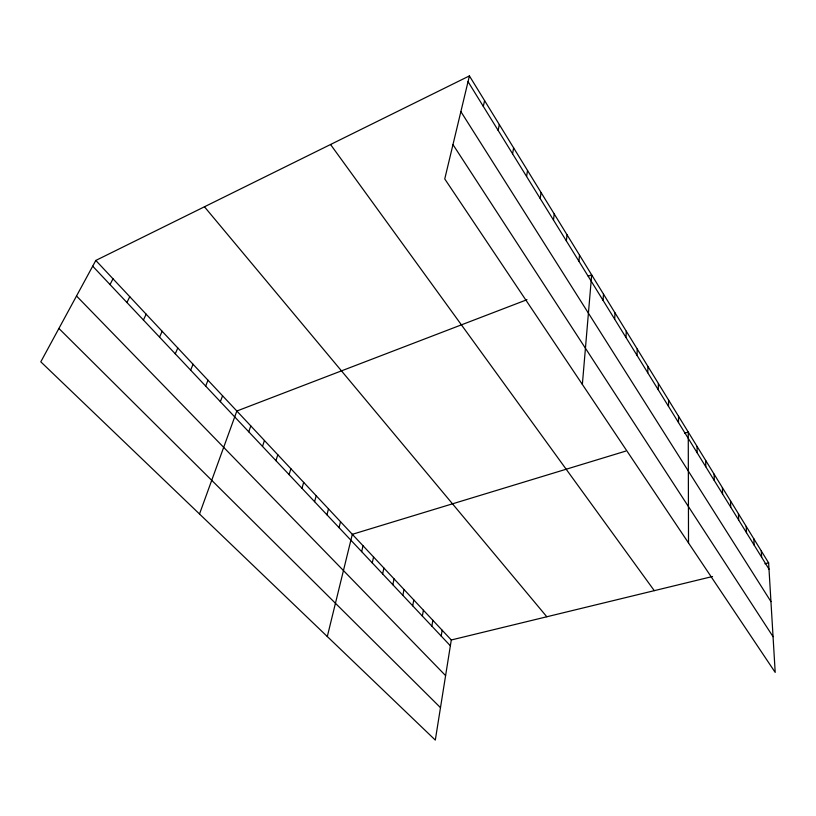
<?xml version="1.0" encoding="UTF-8"?>
<svg xmlns="http://www.w3.org/2000/svg" width="816" height="816" viewBox="0 0 816 816"><rect width="100%" height="100%" fill="white"/><g stroke="black" fill="none" stroke-linecap="round" stroke-linejoin="round"><path stroke-width="1.22" d="M678.504 422.555L678.535 416.252M668.498 406.358L668.59 400.064M658.257 389.762L658.39 383.479M647.761 372.759L647.955 366.486M637 355.327L637.255 349.075M625.964 337.467L626.29 331.225M614.652 319.138L615.04 312.916M603.055 300.339L603.503 294.148M582.359 384.418L591.671 274.88L588.254 276.185M578.921 261.253L579.523 255.112M566.365 240.914L567.049 234.804M553.472 220.024L554.237 213.955M540.212 198.553L541.069 192.525M526.585 176.48L527.534 170.503M95.809 260.447L451.289 639.979L435.305 740.092L40.8 361.825L95.809 260.447L469.414 75.908L768.621 562.877L775.2 672.394L444.751 178.939L469.414 75.908M441.191 636.041L442.16 630.238M431.848 626.137L432.868 620.313M512.581 153.785L513.621 147.859M422.351 616.049L423.412 610.225M412.692 605.798L413.804 599.954M498.158 130.427L499.31 124.562M402.849 595.354L404.012 589.509M392.833 584.715L394.046 578.87M382.633 573.893L383.897 568.028M483.317 106.396L484.582 100.592M372.239 562.867L373.565 557.002M361.661 551.636L363.038 545.761M327.298 636.531L352.318 534.317L625.658 451.126M339.028 527.615L340.537 521.73M326.93 514.774L328.501 508.888M314.578 501.667L316.231 495.781M301.971 488.284L303.685 482.389M289.088 474.616L290.884 468.721M275.93 460.652L277.807 454.757M262.497 446.393L264.445 440.497M248.758 431.807L250.798 425.921M199.512 513.998L236.844 411.019L526.993 299.696M220.351 401.666L222.574 395.791M205.663 386.08L207.988 380.215M190.638 370.127L193.066 364.273M175.267 353.818L177.796 347.973M159.528 337.11L162.17 331.286M143.422 320.015L146.166 314.201M126.919 302.501L129.785 296.718M110.017 284.57L113.006 278.797M684.716 433.153L688.255 432.072L688.52 542.956M451.289 639.979L712.531 576.504M764.908 563.774L768.621 562.877M58.905 328.46L440.487 707.656M76.52 295.994L445.597 675.617M92.698 266.179L450.361 645.772M204.449 206.785L546.822 616.774M330.541 144.503L654.289 590.662M452.972 144.595L773.058 636.684M460.867 111.598L770.947 601.616M468.037 81.641L768.998 569.16M761.297 550.953L761.644 557.246M753.831 538.795L754.147 545.098M746.212 526.402L746.497 532.695M738.439 513.743L738.684 520.047M730.504 500.83L730.718 507.144M722.405 487.652L722.578 493.966M714.133 474.188L714.275 480.502M705.687 460.448L705.789 466.762M697.068 446.413L697.119 452.727"/></g></svg>
